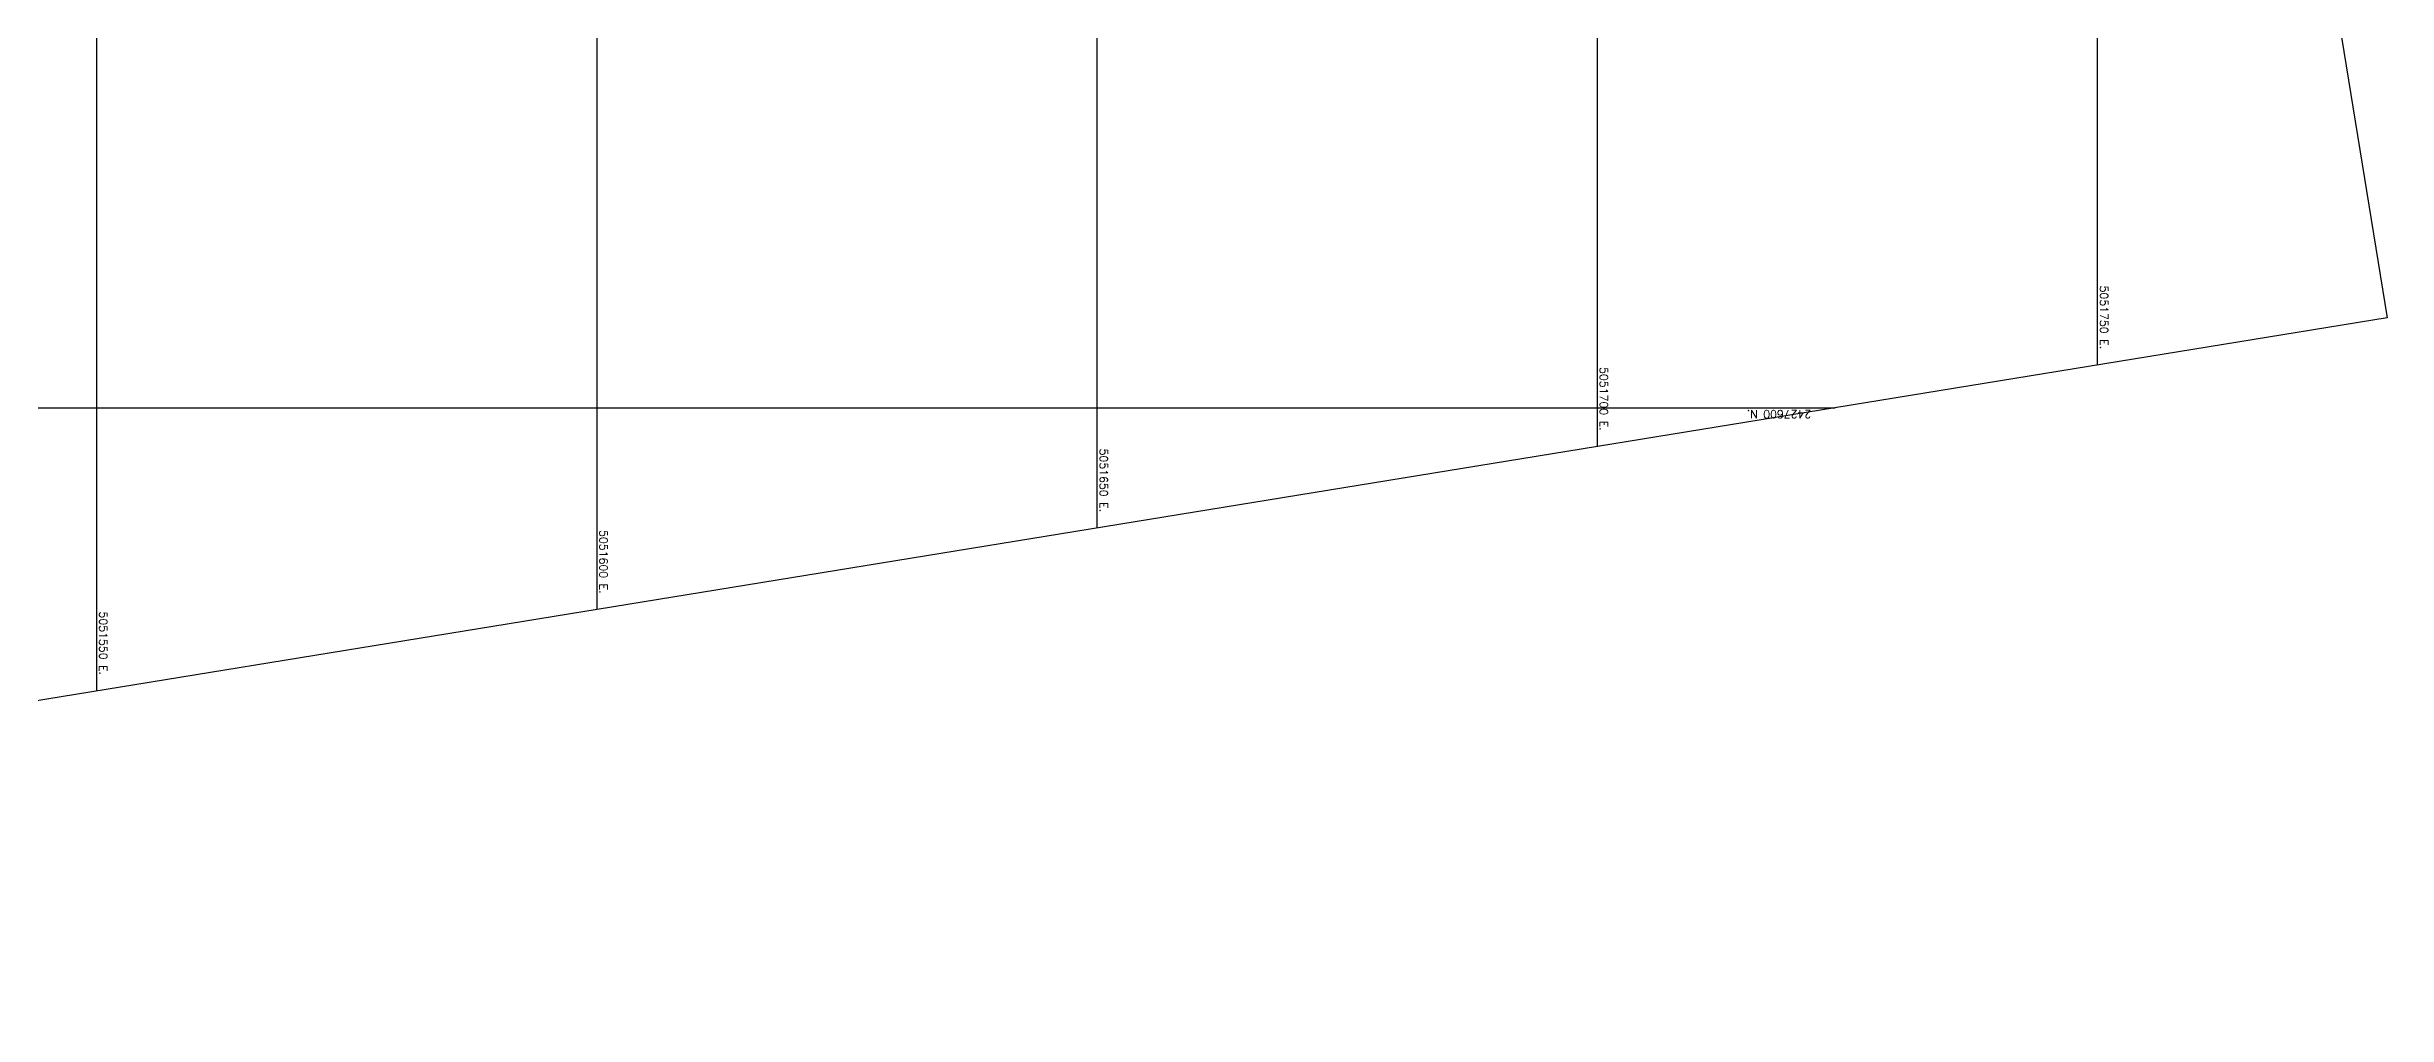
# Model space of a CAD drawing. Header units: metres. Extents: x 5050567 to 5051779, y 2427177 to 2427777.
# Drawn here: x 5051545 to 5051778.9, y 2427539.3 to 2427636.1 of the extents above; entities that cross this region are included whole.
import ezdxf
from ezdxf.enums import TextEntityAlignment as Align

# ---------------------------------------------------------------- set-up
doc = ezdxf.new("R2010")
doc.units = ezdxf.units.M
doc.layers.add('GEN-COORD-IMPAR', color=8, linetype='Continuous')
doc.styles.add('CORDENADAS', font='romans.shx')

msp = doc.modelspace()

# ---------------------------------------------------------------- linework, layer by layer
at = {"layer": 'GEN-COORD-IMPAR', "linetype": 'Continuous'}
for p, q in [((5051750, 2427604.27), (5051750, 2427776.78)), ((5051700, 2427596.13), (5051700, 2427768.64)), ((5051650, 2427587.99), (5051650, 2427760.51)), ((5051600, 2427579.85), (5051600, 2427752.37)), ((5051550, 2427571.72), (5051550, 2427744.23)), ((5051341.22, 2427600), (5051723.77, 2427600))]:
    msp.add_line(p, q, dxfattribs=at)
msp.add_lwpolyline([(5051323.74, 2427707.4), (5051751.59, 2427777.04), (5051778.95, 2427608.98), (5051351.09, 2427539.34)], close=True, dxfattribs=at)

# ---------------------------------------------------------------- texts
at = {"layer": 'GEN-COORD-IMPAR', "style": 'CORDENADAS'}
for s, p in [('5051750 E.', (5051750.24, 2427605.87)), ('5051700 E.', (5051700.24, 2427597.73)), ('5051650 E.', (5051650.24, 2427589.59)), ('5051600 E.', (5051600.24, 2427581.45)), ('5051550 E.', (5051550.24, 2427573.32))]:
    msp.add_text(s, height=0.8, rotation=270, dxfattribs=at).set_placement(p, align=Align.RIGHT)
msp.add_text('2427600 N.', height=0.8, rotation=180, dxfattribs=at).set_placement((5051721.37, 2427599.76))

doc.saveas('drawing.dxf')
